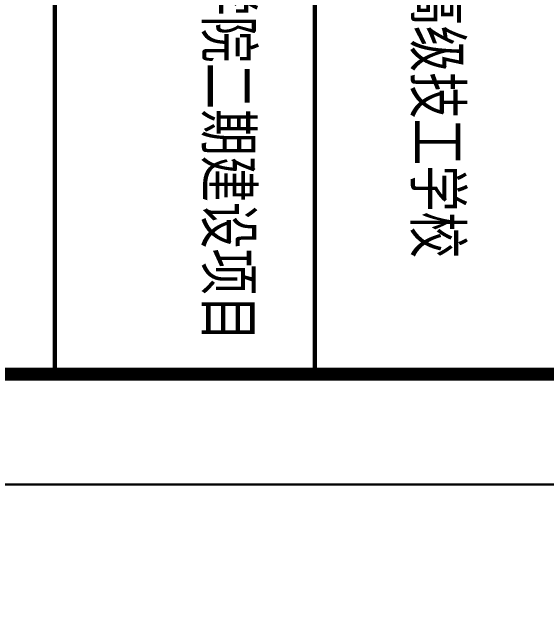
# Model space of a CAD drawing. Extents: x 552102 to 973302, y -80747 to 40012826.
# Drawn here: x 620351 to 625193, y 113997 to 119502 of the extents above; entities that cross this region are included whole.
import ezdxf

# ---------------------------------------------------------------- set-up
doc = ezdxf.new("R2010")
doc.units = 0
doc.header["$LTSCALE"] = 1000
doc.header["$MEASUREMENT"] = 0
doc.layers.add('PUB_TITLE', color=7, linetype='Continuous')
doc.layers.add('TK', color=126, linetype='Continuous')
doc.styles.add('-宋体', font='', dxfattribs={"width": 0.8})
doc.styles.get('-宋体').set_extended_font_data('SimSun')

# ---------------------------------------------------------------- blocks, each defined once
blk = doc.blocks.new('电气图框')
at = {"layer": 'TK', "const_width": 117.6}
blk.add_lwpolyline([(375932.2, 308755.9), (383932.2, 308755.9), (383932.2, 251356.4), (375932.2, 251356.4)], close=True, dxfattribs=at)
at = {"layer": 'TK', "const_width": 40}
for points in [[(375932.2, 261944.6), (383932.2, 261944.6)], [(375932.2, 259591.7), (383932.2, 259591.7)]]:
    blk.add_lwpolyline(points, dxfattribs=at)
at = {"layer": 'TK', "color": 1, "style": '-宋体', "width": 0.75}
for s, height, p in [('喀什地区高级技工学校', 411.76, (378668.8, 262855)), ('喀什市技师学院二期建设项目', 411.765, (378160.9, 260963.3))]:
    blk.add_text(s, height=height, dxfattribs=at).set_placement(p)

msp = doc.modelspace()

# ---------------------------------------------------------------- linework, layer by layer
at = {"layer": 'PUB_TITLE', "color": 1}
for points in [[(611502.5, 115222.3), (670902.5, 115222.3), (670902.5, 199322.3), (611502.5, 199322.3)], [(611502.5, 31122.3), (670902.5, 31122.3), (670902.5, 115222.3), (611502.5, 115222.3)]]:
    msp.add_lwpolyline(points, close=True, dxfattribs=at)
at = {"layer": 'PUB_TITLE', "color": 1, "const_width": 100}
msp.add_lwpolyline([(612502.5, 116222.3), (669902.5, 116222.3), (669902.5, 196822.3), (612502.5, 196822.3)], close=True, dxfattribs=at)

# ---------------------------------------------------------------- block references
at = {"rotation": 270}
msp.add_blockref('电气图框', (361147, 500154.5), dxfattribs=at)

doc.saveas('drawing.dxf')
